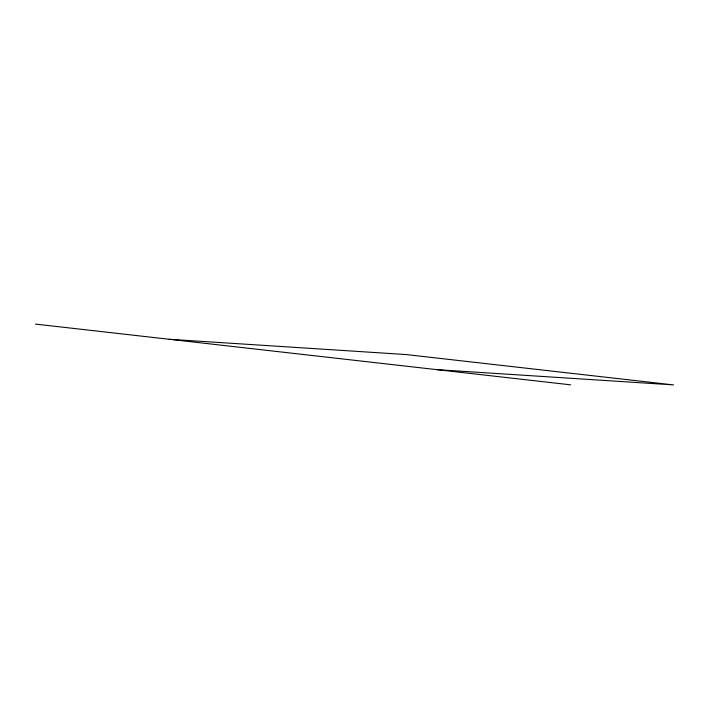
<?xml version="1.0" encoding="UTF-8"?>
<svg xmlns="http://www.w3.org/2000/svg" width="709" height="709" viewBox="0 0 709 709"><rect width="100%" height="100%" fill="white"/><g stroke="black" fill="none" stroke-linecap="round" stroke-linejoin="round"><path stroke-width="1.06" d="M169.256 339.274L405.947 354.535L673.55 384.907L436.859 369.646M35.45 324.093L570.665 384.836"/></g></svg>
